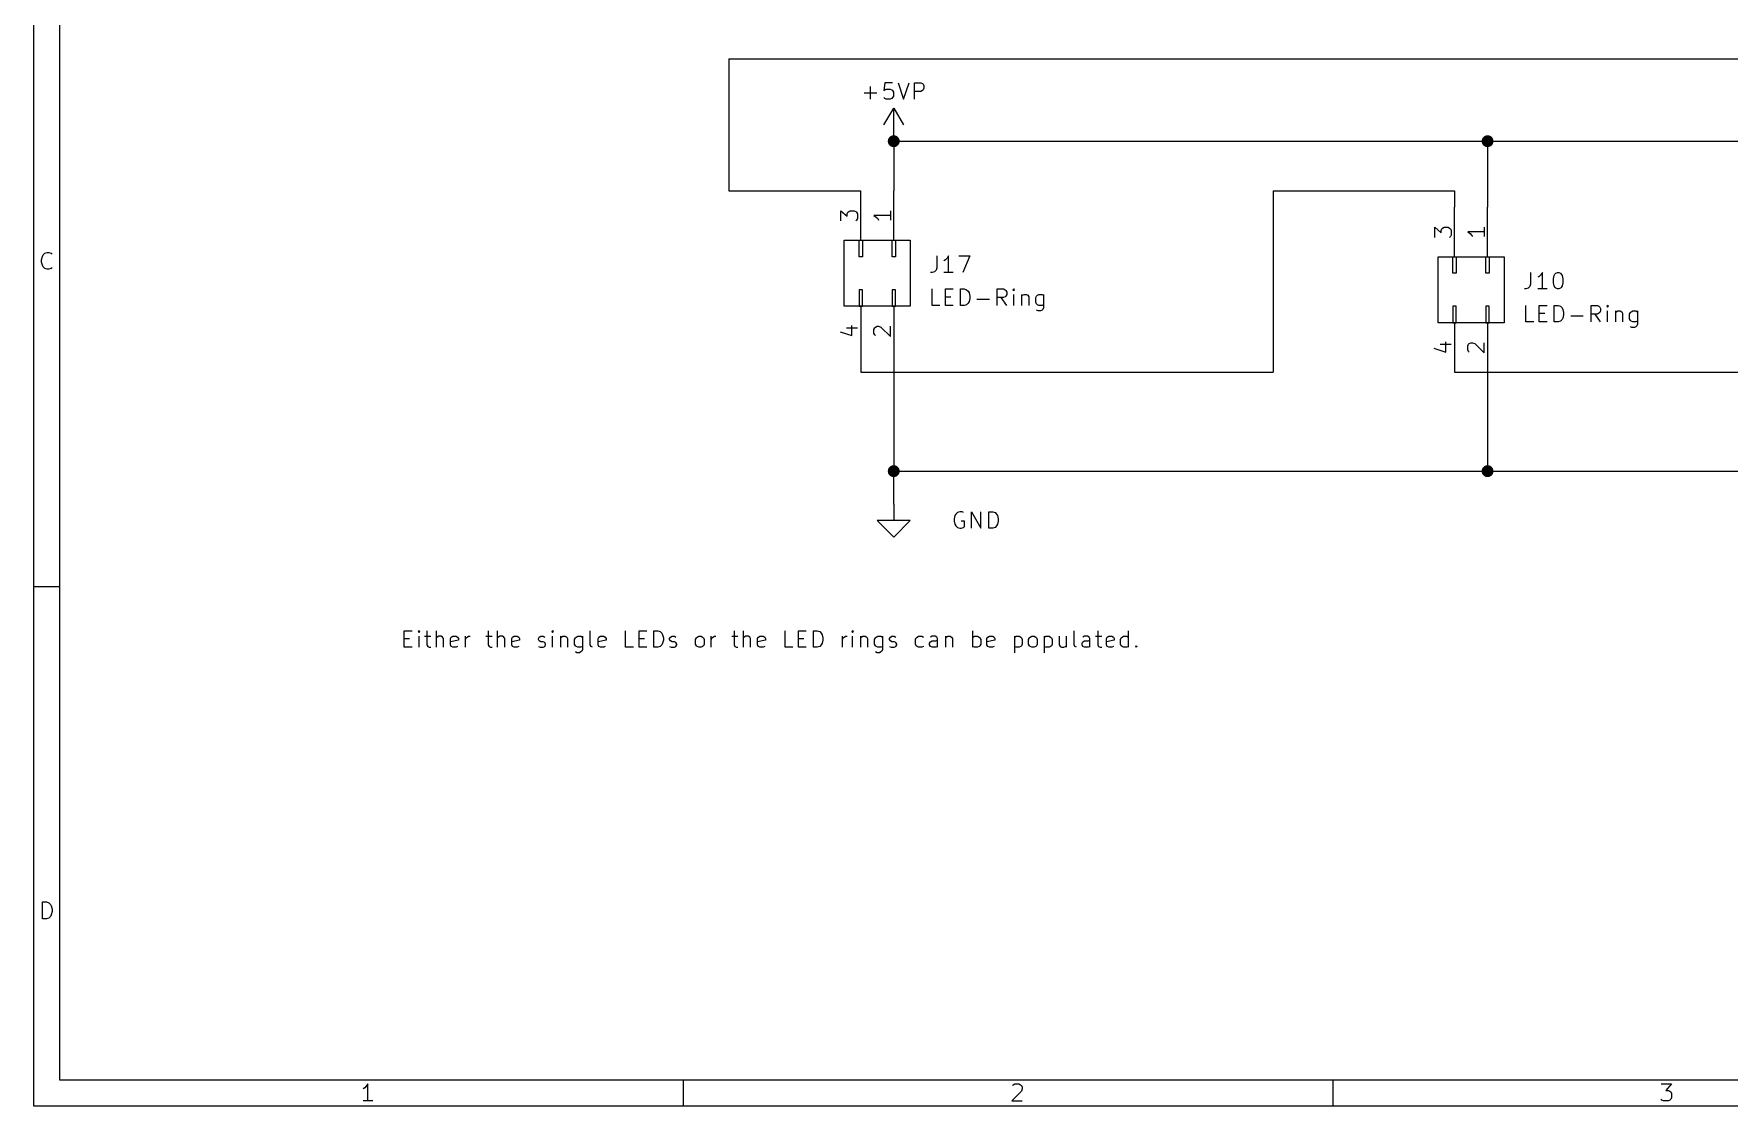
# Model space of a CAD drawing. Extents: x 0.4 to 11.3, y -7.9 to -0.4.
# Drawn here: x 0.39 to 5.53, y -7.87 to -4.62 of the extents above; entities that cross this region are included whole.
import ezdxf

# ---------------------------------------------------------------- set-up
doc = ezdxf.new("R2010")
doc.units = 0
doc.header["$MEASUREMENT"] = 0
for name, color, linetype in [('BLUE3', 171, 'CONTINUOUS'), ('CYAN2', 4, 'CONTINUOUS'), ('GREEN3', 91, 'CONTINUOUS'), ('LYELLOW', 51, 'CONTINUOUS'), ('RED2', 1, 'CONTINUOUS'), ('RED3', 11, 'CONTINUOUS')]:
    doc.layers.add(name, color=color, linetype=linetype)

msp = doc.modelspace()

# ---------------------------------------------------------------- linework, layer by layer
at = {"layer": 'BLUE3', "linetype": 'CONTINUOUS'}
for p, q in [((1.516, -6.4837), (1.516, -6.4337)), ((1.516, -6.4337), (1.5398, -6.4337)), ((1.516, -6.4575), (1.5327, -6.4575)), ((1.5612, -6.4337), (1.5589, -6.4361)), ((1.5589, -6.4361), (1.5612, -6.4385)), ((1.5636, -6.4361), (1.5612, -6.4337)), ((1.5612, -6.4337), (1.5612, -6.4385)), ((1.5612, -6.4385), (1.5636, -6.4361)), ((1.5612, -6.4837), (1.5612, -6.4504)), ((1.5779, -6.4504), (1.597, -6.4504)), ((1.5851, -6.4337), (1.5851, -6.4766)), ((1.6136, -6.4837), (1.6136, -6.4337)), ((1.616, -6.4528), (1.6136, -6.4551)), ((1.6208, -6.4504), (1.616, -6.4528)), ((1.6279, -6.4504), (1.6208, -6.4504)), ((1.6327, -6.4528), (1.6279, -6.4504)), ((1.6351, -6.4575), (1.6327, -6.4528)), ((1.6351, -6.4837), (1.6351, -6.4575)), ((1.6565, -6.4575), (1.6589, -6.4528)), ((1.6565, -6.4766), (1.6565, -6.4575)), ((1.6803, -6.4623), (1.6565, -6.467)), ((1.6589, -6.4528), (1.6636, -6.4504)), ((1.6636, -6.4504), (1.6732, -6.4504)), ((1.6732, -6.4504), (1.6779, -6.4528)), ((1.6779, -6.4528), (1.6803, -6.4575)), ((1.6803, -6.4575), (1.6803, -6.4623)), ((1.7017, -6.4837), (1.7017, -6.4504)), ((1.7017, -6.4599), (1.7041, -6.4551)), ((1.7041, -6.4551), (1.7065, -6.4528)), ((1.7065, -6.4528), (1.7112, -6.4504)), ((1.7112, -6.4504), (1.716, -6.4504)), ((1.7636, -6.4504), (1.7827, -6.4504)), ((1.7708, -6.4337), (1.7708, -6.4766)), ((1.7993, -6.4837), (1.7993, -6.4337)), ((1.8017, -6.4528), (1.7993, -6.4551)), ((1.8065, -6.4504), (1.8017, -6.4528)), ((1.8136, -6.4504), (1.8065, -6.4504)), ((1.8184, -6.4528), (1.8136, -6.4504)), ((1.8208, -6.4575), (1.8184, -6.4528)), ((1.8208, -6.4837), (1.8208, -6.4575)), ((1.8422, -6.4575), (1.8446, -6.4528)), ((1.8422, -6.4766), (1.8422, -6.4575)), ((1.866, -6.4623), (1.8422, -6.467)), ((1.8446, -6.4528), (1.8493, -6.4504)), ((1.8493, -6.4504), (1.8589, -6.4504)), ((1.8589, -6.4504), (1.8636, -6.4528)), ((1.8636, -6.4528), (1.866, -6.4575)), ((1.866, -6.4575), (1.866, -6.4623)), ((1.9232, -6.4575), (1.9255, -6.4528)), ((1.9232, -6.4599), (1.9232, -6.4575)), ((1.9255, -6.4647), (1.9232, -6.4599)), ((1.9255, -6.4528), (1.9303, -6.4504)), ((1.9303, -6.467), (1.9255, -6.4647)), ((1.9303, -6.4504), (1.9374, -6.4504)), ((1.9374, -6.467), (1.9303, -6.467)), ((1.9374, -6.4504), (1.9422, -6.4528)), ((1.9422, -6.4694), (1.9374, -6.467)), ((1.9446, -6.4742), (1.9422, -6.4694)), ((1.9446, -6.4766), (1.9446, -6.4742)), ((1.966, -6.4337), (1.9636, -6.4361)), ((1.9636, -6.4361), (1.966, -6.4385)), ((1.9684, -6.4361), (1.966, -6.4337)), ((1.966, -6.4337), (1.966, -6.4385)), ((1.966, -6.4385), (1.9684, -6.4361)), ((1.966, -6.4837), (1.966, -6.4504)), ((1.9898, -6.4504), (1.9898, -6.4837)), ((1.9898, -6.4551), (1.9922, -6.4528)), ((1.9922, -6.4528), (1.997, -6.4504)), ((1.997, -6.4504), (2.0041, -6.4504)), ((2.0041, -6.4504), (2.0089, -6.4528)), ((2.0089, -6.4528), (2.0112, -6.4575)), ((2.0112, -6.4575), (2.0112, -6.4837)), ((2.0327, -6.4599), (2.0351, -6.4551)), ((2.0327, -6.4742), (2.0327, -6.4599)), ((2.0351, -6.4789), (2.0327, -6.4742)), ((2.0351, -6.4551), (2.0374, -6.4528)), ((2.0374, -6.4528), (2.0422, -6.4504)), ((2.0422, -6.4504), (2.0517, -6.4504)), ((2.0517, -6.4504), (2.0565, -6.4528)), ((2.0565, -6.4504), (2.0565, -6.4909)), ((2.0803, -6.4766), (2.0803, -6.4337)), ((2.1041, -6.4575), (2.1065, -6.4528)), ((2.1041, -6.4766), (2.1041, -6.4575)), ((2.1279, -6.4623), (2.1041, -6.467)), ((2.1065, -6.4528), (2.1112, -6.4504)), ((2.1112, -6.4504), (2.1208, -6.4504)), ((2.1208, -6.4504), (2.1255, -6.4528)), ((2.1255, -6.4528), (2.1279, -6.4575)), ((2.1279, -6.4575), (2.1279, -6.4623)), ((2.1874, -6.4837), (2.1874, -6.4337)), ((2.2279, -6.4837), (2.2279, -6.4337)), ((2.2279, -6.4337), (2.2517, -6.4337)), ((2.2279, -6.4575), (2.2446, -6.4575)), ((2.2731, -6.4837), (2.2731, -6.4337)), ((2.2731, -6.4337), (2.2851, -6.4337)), ((2.2851, -6.4337), (2.2922, -6.4361)), ((2.2922, -6.4361), (2.297, -6.4409)), ((2.297, -6.4409), (2.2993, -6.4456)), ((2.2993, -6.4718), (2.297, -6.4766)), ((2.2993, -6.4456), (2.3017, -6.4551)), ((2.3017, -6.4623), (2.2993, -6.4718)), ((2.3017, -6.4551), (2.3017, -6.4623)), ((2.3208, -6.4575), (2.3231, -6.4528)), ((2.3208, -6.4599), (2.3208, -6.4575)), ((2.3231, -6.4647), (2.3208, -6.4599)), ((2.3231, -6.4528), (2.3279, -6.4504)), ((2.3279, -6.467), (2.3231, -6.4647)), ((2.3279, -6.4504), (2.3351, -6.4504)), ((2.3351, -6.467), (2.3279, -6.467)), ((2.3351, -6.4504), (2.3398, -6.4528)), ((2.3398, -6.4694), (2.3351, -6.467)), ((2.3422, -6.4742), (2.3398, -6.4694)), ((2.3422, -6.4766), (2.3422, -6.4742)), ((2.3993, -6.4599), (2.4017, -6.4551)), ((2.3993, -6.4742), (2.3993, -6.4599)), ((2.4017, -6.4789), (2.3993, -6.4742)), ((2.4017, -6.4551), (2.4041, -6.4528)), ((2.4041, -6.4528), (2.4089, -6.4504)), ((2.4089, -6.4504), (2.416, -6.4504)), ((2.416, -6.4504), (2.4208, -6.4528)), ((2.4208, -6.4528), (2.4231, -6.4551)), ((2.4231, -6.4551), (2.4255, -6.4599)), ((2.4255, -6.4742), (2.4231, -6.4789)), ((2.4255, -6.4599), (2.4255, -6.4742)), ((2.447, -6.4837), (2.447, -6.4504)), ((2.447, -6.4599), (2.4493, -6.4551)), ((2.4493, -6.4551), (2.4517, -6.4528)), ((2.4517, -6.4528), (2.4565, -6.4504)), ((2.4565, -6.4504), (2.4612, -6.4504)), ((2.5089, -6.4504), (2.5279, -6.4504)), ((2.516, -6.4337), (2.516, -6.4766)), ((2.5446, -6.4837), (2.5446, -6.4337)), ((2.547, -6.4528), (2.5446, -6.4551)), ((2.5517, -6.4504), (2.547, -6.4528)), ((2.5589, -6.4504), (2.5517, -6.4504)), ((2.5636, -6.4528), (2.5589, -6.4504)), ((2.566, -6.4575), (2.5636, -6.4528)), ((2.566, -6.4837), (2.566, -6.4575)), ((2.5874, -6.4575), (2.5898, -6.4528)), ((2.5874, -6.4766), (2.5874, -6.4575)), ((2.6112, -6.4623), (2.5874, -6.467)), ((2.5898, -6.4528), (2.5946, -6.4504)), ((2.5946, -6.4504), (2.6041, -6.4504)), ((2.6041, -6.4504), (2.6089, -6.4528)), ((2.6089, -6.4528), (2.6112, -6.4575)), ((2.6112, -6.4575), (2.6112, -6.4623)), ((2.6708, -6.4837), (2.6708, -6.4337)), ((2.7112, -6.4837), (2.7112, -6.4337)), ((2.7112, -6.4337), (2.735, -6.4337)), ((2.7112, -6.4575), (2.7279, -6.4575)), ((2.7565, -6.4837), (2.7565, -6.4337)), ((2.7565, -6.4337), (2.7684, -6.4337)), ((2.7684, -6.4337), (2.7755, -6.4361)), ((2.7755, -6.4361), (2.7803, -6.4409)), ((2.7803, -6.4409), (2.7827, -6.4456)), ((2.7827, -6.4718), (2.7803, -6.4766)), ((2.7827, -6.4456), (2.785, -6.4551)), ((2.785, -6.4623), (2.7827, -6.4718)), ((2.785, -6.4551), (2.785, -6.4623)), ((2.8446, -6.4837), (2.8446, -6.4504)), ((2.8446, -6.4599), (2.8469, -6.4551)), ((2.8469, -6.4551), (2.8493, -6.4528)), ((2.8493, -6.4528), (2.8541, -6.4504)), ((2.8541, -6.4504), (2.8589, -6.4504)), ((2.8755, -6.4337), (2.8731, -6.4361)), ((2.8731, -6.4361), (2.8755, -6.4385)), ((2.8779, -6.4361), (2.8755, -6.4337)), ((2.8755, -6.4337), (2.8755, -6.4385)), ((2.8755, -6.4385), (2.8779, -6.4361)), ((2.8755, -6.4837), (2.8755, -6.4504)), ((2.8993, -6.4504), (2.8993, -6.4837)), ((2.8993, -6.4551), (2.9017, -6.4528)), ((2.9017, -6.4528), (2.9065, -6.4504)), ((2.9065, -6.4504), (2.9136, -6.4504)), ((2.9136, -6.4504), (2.9184, -6.4528)), ((2.9184, -6.4528), (2.9208, -6.4575)), ((2.9208, -6.4575), (2.9208, -6.4837)), ((2.9422, -6.4599), (2.9446, -6.4551)), ((2.9422, -6.4742), (2.9422, -6.4599)), ((2.9446, -6.4789), (2.9422, -6.4742)), ((2.9446, -6.4551), (2.9469, -6.4528)), ((2.9469, -6.4528), (2.9517, -6.4504)), ((2.9517, -6.4504), (2.9612, -6.4504)), ((2.9612, -6.4504), (2.966, -6.4528)), ((2.966, -6.4504), (2.966, -6.4909)), ((2.9874, -6.4575), (2.9898, -6.4528)), ((2.9874, -6.4599), (2.9874, -6.4575)), ((2.9898, -6.4647), (2.9874, -6.4599)), ((2.9898, -6.4528), (2.9946, -6.4504)), ((2.9946, -6.467), (2.9898, -6.4647)), ((2.9946, -6.4504), (3.0017, -6.4504)), ((3.0017, -6.467), (2.9946, -6.467)), ((3.0017, -6.4504), (3.0065, -6.4528)), ((3.0065, -6.4694), (3.0017, -6.467)), ((3.0089, -6.4742), (3.0065, -6.4694)), ((3.0089, -6.4766), (3.0089, -6.4742)), ((3.066, -6.4599), (3.0684, -6.4551)), ((3.066, -6.4742), (3.066, -6.4599)), ((3.0684, -6.4789), (3.066, -6.4742)), ((3.0684, -6.4551), (3.0708, -6.4528)), ((3.0708, -6.4528), (3.0755, -6.4504)), ((3.0755, -6.4504), (3.085, -6.4504)), ((3.085, -6.4504), (3.0898, -6.4528)), ((3.1089, -6.4718), (3.1112, -6.467)), ((3.1089, -6.4766), (3.1089, -6.4718)), ((3.116, -6.4504), (3.1112, -6.4528)), ((3.1112, -6.467), (3.116, -6.4647)), ((3.1255, -6.4504), (3.116, -6.4504)), ((3.116, -6.4647), (3.1279, -6.4647)), ((3.1303, -6.4528), (3.1255, -6.4504)), ((3.1279, -6.4647), (3.1327, -6.4623)), ((3.1327, -6.4575), (3.1303, -6.4528)), ((3.1327, -6.4837), (3.1327, -6.4575)), ((3.1565, -6.4504), (3.1565, -6.4837)), ((3.1565, -6.4551), (3.1589, -6.4528)), ((3.1589, -6.4528), (3.1636, -6.4504)), ((3.1636, -6.4504), (3.1708, -6.4504)), ((3.1708, -6.4504), (3.1755, -6.4528)), ((3.1755, -6.4528), (3.1779, -6.4575)), ((3.1779, -6.4575), (3.1779, -6.4837)), ((3.2398, -6.4837), (3.2398, -6.4337)), ((3.2398, -6.4528), (3.2446, -6.4504)), ((3.2446, -6.4504), (3.2541, -6.4504)), ((3.2541, -6.4504), (3.2588, -6.4528)), ((3.2588, -6.4528), (3.2612, -6.4551)), ((3.2612, -6.4551), (3.2636, -6.4599)), ((3.2636, -6.4742), (3.2612, -6.4789)), ((3.2636, -6.4599), (3.2636, -6.4742)), ((3.2827, -6.4575), (3.285, -6.4528)), ((3.2827, -6.4766), (3.2827, -6.4575)), ((3.3065, -6.4623), (3.2827, -6.467)), ((3.285, -6.4528), (3.2898, -6.4504)), ((3.2898, -6.4504), (3.2993, -6.4504)), ((3.2993, -6.4504), (3.3041, -6.4528)), ((3.3041, -6.4528), (3.3065, -6.4575)), ((3.3065, -6.4575), (3.3065, -6.4623)), ((3.366, -6.4504), (3.366, -6.5004)), ((3.366, -6.4528), (3.3708, -6.4504)), ((3.3708, -6.4504), (3.3803, -6.4504)), ((3.3803, -6.4504), (3.385, -6.4528)), ((3.385, -6.4528), (3.3874, -6.4551)), ((3.3874, -6.4551), (3.3898, -6.4599)), ((3.3898, -6.4742), (3.3874, -6.4789)), ((3.3898, -6.4599), (3.3898, -6.4742)), ((3.4088, -6.4599), (3.4112, -6.4551)), ((3.4088, -6.4742), (3.4088, -6.4599)), ((3.4112, -6.4789), (3.4088, -6.4742)), ((3.4112, -6.4551), (3.4136, -6.4528)), ((3.4136, -6.4528), (3.4184, -6.4504)), ((3.4184, -6.4504), (3.4255, -6.4504)), ((3.4255, -6.4504), (3.4303, -6.4528)), ((3.4303, -6.4528), (3.4327, -6.4551)), ((3.4327, -6.4551), (3.435, -6.4599)), ((3.435, -6.4742), (3.4327, -6.4789)), ((3.435, -6.4599), (3.435, -6.4742)), ((3.4565, -6.4504), (3.4565, -6.5004)), ((3.4565, -6.4528), (3.4612, -6.4504)), ((3.4612, -6.4504), (3.4707, -6.4504)), ((3.4707, -6.4504), (3.4755, -6.4528)), ((3.4755, -6.4528), (3.4779, -6.4551)), ((3.4779, -6.4551), (3.4803, -6.4599)), ((3.4803, -6.4742), (3.4779, -6.4789)), ((3.4803, -6.4599), (3.4803, -6.4742)), ((3.5017, -6.4504), (3.5017, -6.4766)), ((3.5231, -6.4504), (3.5231, -6.4837)), ((3.5469, -6.4766), (3.5469, -6.4337)), ((3.5707, -6.4718), (3.5731, -6.467)), ((3.5707, -6.4766), (3.5707, -6.4718)), ((3.5779, -6.4504), (3.5731, -6.4528)), ((3.5731, -6.467), (3.5779, -6.4647)), ((3.5874, -6.4504), (3.5779, -6.4504)), ((3.5779, -6.4647), (3.5898, -6.4647)), ((3.5922, -6.4528), (3.5874, -6.4504)), ((3.5898, -6.4647), (3.5946, -6.4623)), ((3.5946, -6.4575), (3.5922, -6.4528)), ((3.5946, -6.4837), (3.5946, -6.4575)), ((3.6112, -6.4504), (3.6303, -6.4504)), ((3.6184, -6.4337), (3.6184, -6.4766)), ((3.6446, -6.4575), (3.6469, -6.4528)), ((3.6446, -6.4766), (3.6446, -6.4575)), ((3.6684, -6.4623), (3.6446, -6.467)), ((3.6469, -6.4528), (3.6517, -6.4504)), ((3.6517, -6.4504), (3.6612, -6.4504)), ((3.6612, -6.4504), (3.666, -6.4528)), ((3.666, -6.4528), (3.6684, -6.4575)), ((3.6684, -6.4575), (3.6684, -6.4623)), ((3.6874, -6.4599), (3.6898, -6.4551)), ((3.6874, -6.4742), (3.6874, -6.4599)), ((3.6898, -6.4789), (3.6874, -6.4742)), ((3.6898, -6.4551), (3.6922, -6.4528)), ((3.6922, -6.4528), (3.6969, -6.4504)), ((3.6969, -6.4504), (3.7065, -6.4504)), ((3.7065, -6.4504), (3.7112, -6.4528)), ((3.7112, -6.4837), (3.7112, -6.4337)), ((1.5398, -6.4837), (1.516, -6.4837)), ((1.5851, -6.4766), (1.5874, -6.4813)), ((1.5874, -6.4813), (1.5922, -6.4837)), ((1.5922, -6.4837), (1.597, -6.4837)), ((1.6589, -6.4813), (1.6565, -6.4766)), ((1.6636, -6.4837), (1.6589, -6.4813)), ((1.6732, -6.4837), (1.6636, -6.4837)), ((1.6779, -6.4813), (1.6732, -6.4837)), ((1.7708, -6.4766), (1.7732, -6.4813)), ((1.7732, -6.4813), (1.7779, -6.4837)), ((1.7779, -6.4837), (1.7827, -6.4837)), ((1.8446, -6.4813), (1.8422, -6.4766)), ((1.8493, -6.4837), (1.8446, -6.4813)), ((1.8589, -6.4837), (1.8493, -6.4837)), ((1.8636, -6.4813), (1.8589, -6.4837)), ((1.9232, -6.4813), (1.9279, -6.4837)), ((1.9279, -6.4837), (1.9374, -6.4837)), ((1.9374, -6.4837), (1.9422, -6.4813)), ((1.9422, -6.4813), (1.9446, -6.4766)), ((2.0374, -6.4813), (2.0351, -6.4789)), ((2.0398, -6.5004), (2.0351, -6.498)), ((2.0422, -6.4837), (2.0374, -6.4813)), ((2.047, -6.5004), (2.0398, -6.5004)), ((2.0517, -6.4837), (2.0422, -6.4837)), ((2.0517, -6.498), (2.047, -6.5004)), ((2.0565, -6.4813), (2.0517, -6.4837)), ((2.0541, -6.4956), (2.0517, -6.498)), ((2.0565, -6.4909), (2.0541, -6.4956)), ((2.0827, -6.4813), (2.0803, -6.4766)), ((2.0874, -6.4837), (2.0827, -6.4813)), ((2.1065, -6.4813), (2.1041, -6.4766)), ((2.1112, -6.4837), (2.1065, -6.4813)), ((2.1208, -6.4837), (2.1112, -6.4837)), ((2.1255, -6.4813), (2.1208, -6.4837)), ((2.2112, -6.4837), (2.1874, -6.4837)), ((2.2517, -6.4837), (2.2279, -6.4837)), ((2.2851, -6.4837), (2.2731, -6.4837)), ((2.2922, -6.4813), (2.2851, -6.4837)), ((2.297, -6.4766), (2.2922, -6.4813)), ((2.3208, -6.4813), (2.3255, -6.4837)), ((2.3255, -6.4837), (2.3351, -6.4837)), ((2.3351, -6.4837), (2.3398, -6.4813)), ((2.3398, -6.4813), (2.3422, -6.4766)), ((2.4041, -6.4813), (2.4017, -6.4789)), ((2.4089, -6.4837), (2.4041, -6.4813)), ((2.416, -6.4837), (2.4089, -6.4837)), ((2.4208, -6.4813), (2.416, -6.4837)), ((2.4231, -6.4789), (2.4208, -6.4813)), ((2.516, -6.4766), (2.5184, -6.4813)), ((2.5184, -6.4813), (2.5231, -6.4837)), ((2.5231, -6.4837), (2.5279, -6.4837)), ((2.5898, -6.4813), (2.5874, -6.4766)), ((2.5946, -6.4837), (2.5898, -6.4813)), ((2.6041, -6.4837), (2.5946, -6.4837)), ((2.6089, -6.4813), (2.6041, -6.4837)), ((2.6946, -6.4837), (2.6708, -6.4837)), ((2.735, -6.4837), (2.7112, -6.4837)), ((2.7684, -6.4837), (2.7565, -6.4837)), ((2.7755, -6.4813), (2.7684, -6.4837)), ((2.7803, -6.4766), (2.7755, -6.4813)), ((2.9469, -6.4813), (2.9446, -6.4789)), ((2.9493, -6.5004), (2.9446, -6.498)), ((2.9517, -6.4837), (2.9469, -6.4813)), ((2.9565, -6.5004), (2.9493, -6.5004)), ((2.9612, -6.4837), (2.9517, -6.4837)), ((2.9612, -6.498), (2.9565, -6.5004)), ((2.966, -6.4813), (2.9612, -6.4837)), ((2.9636, -6.4956), (2.9612, -6.498)), ((2.966, -6.4909), (2.9636, -6.4956)), ((2.9874, -6.4813), (2.9922, -6.4837)), ((2.9922, -6.4837), (3.0017, -6.4837)), ((3.0017, -6.4837), (3.0065, -6.4813)), ((3.0065, -6.4813), (3.0089, -6.4766)), ((3.0708, -6.4813), (3.0684, -6.4789)), ((3.0755, -6.4837), (3.0708, -6.4813)), ((3.085, -6.4837), (3.0755, -6.4837)), ((3.0898, -6.4813), (3.085, -6.4837)), ((3.1112, -6.4813), (3.1089, -6.4766)), ((3.116, -6.4837), (3.1112, -6.4813)), ((3.1279, -6.4837), (3.116, -6.4837)), ((3.1327, -6.4813), (3.1279, -6.4837)), ((3.2446, -6.4837), (3.2398, -6.4813)), ((3.2541, -6.4837), (3.2446, -6.4837)), ((3.2588, -6.4813), (3.2541, -6.4837)), ((3.2612, -6.4789), (3.2588, -6.4813)), ((3.285, -6.4813), (3.2827, -6.4766)), ((3.2898, -6.4837), (3.285, -6.4813)), ((3.2993, -6.4837), (3.2898, -6.4837)), ((3.3041, -6.4813), (3.2993, -6.4837)), ((3.3708, -6.4837), (3.366, -6.4813)), ((3.3803, -6.4837), (3.3708, -6.4837)), ((3.385, -6.4813), (3.3803, -6.4837)), ((3.3874, -6.4789), (3.385, -6.4813)), ((3.4136, -6.4813), (3.4112, -6.4789)), ((3.4184, -6.4837), (3.4136, -6.4813)), ((3.4255, -6.4837), (3.4184, -6.4837)), ((3.4303, -6.4813), (3.4255, -6.4837)), ((3.4327, -6.4789), (3.4303, -6.4813)), ((3.4612, -6.4837), (3.4565, -6.4813)), ((3.4707, -6.4837), (3.4612, -6.4837)), ((3.4755, -6.4813), (3.4707, -6.4837)), ((3.4779, -6.4789), (3.4755, -6.4813)), ((3.5017, -6.4766), (3.5041, -6.4813)), ((3.5041, -6.4813), (3.5088, -6.4837)), ((3.5088, -6.4837), (3.516, -6.4837)), ((3.516, -6.4837), (3.5207, -6.4813)), ((3.5207, -6.4813), (3.5231, -6.4789)), ((3.5493, -6.4813), (3.5469, -6.4766)), ((3.5541, -6.4837), (3.5493, -6.4813)), ((3.5731, -6.4813), (3.5707, -6.4766)), ((3.5779, -6.4837), (3.5731, -6.4813)), ((3.5898, -6.4837), (3.5779, -6.4837)), ((3.5946, -6.4813), (3.5898, -6.4837)), ((3.6184, -6.4766), (3.6207, -6.4813)), ((3.6207, -6.4813), (3.6255, -6.4837)), ((3.6255, -6.4837), (3.6303, -6.4837)), ((3.6469, -6.4813), (3.6446, -6.4766)), ((3.6517, -6.4837), (3.6469, -6.4813)), ((3.6612, -6.4837), (3.6517, -6.4837)), ((3.666, -6.4813), (3.6612, -6.4837)), ((3.6922, -6.4813), (3.6898, -6.4789)), ((3.6969, -6.4837), (3.6922, -6.4813)), ((3.7065, -6.4837), (3.6969, -6.4837)), ((3.7112, -6.4813), (3.7065, -6.4837)), ((3.7326, -6.4813), (3.735, -6.4789)), ((3.735, -6.4837), (3.7326, -6.4813)), ((3.735, -6.4789), (3.7374, -6.4813)), ((3.735, -6.4789), (3.735, -6.4837)), ((3.7374, -6.4813), (3.735, -6.4837))]:
    msp.add_line(p, q, dxfattribs=at)
at = {"layer": 'CYAN2', "linetype": 'CONTINUOUS'}
for p, q in [((2.9726, -4.7728), (2.9702, -4.7966)), ((2.9964, -4.7728), (2.9726, -4.7728)), ((3.0131, -4.7728), (3.0298, -4.8228)), ((3.0298, -4.8228), (3.0464, -4.7728)), ((3.0631, -4.8228), (3.0631, -4.7728)), ((3.0631, -4.7728), (3.0821, -4.7728)), ((3.0821, -4.7728), (3.0869, -4.7752)), ((3.0869, -4.7752), (3.0893, -4.7776)), ((3.0893, -4.7776), (3.0917, -4.7823)), ((2.9107, -4.8038), (2.9488, -4.8038)), ((2.9298, -4.8228), (2.9298, -4.7847)), ((2.9702, -4.7966), (2.9726, -4.7942)), ((2.9726, -4.8204), (2.9702, -4.818)), ((2.9726, -4.7942), (2.9774, -4.7919)), ((2.9774, -4.8228), (2.9726, -4.8204)), ((2.9774, -4.7919), (2.9893, -4.7919)), ((2.9893, -4.8228), (2.9774, -4.8228)), ((2.9893, -4.7919), (2.994, -4.7942)), ((2.994, -4.8204), (2.9893, -4.8228)), ((2.994, -4.7942), (2.9964, -4.7966)), ((2.9964, -4.818), (2.994, -4.8204)), ((2.9964, -4.7966), (2.9988, -4.8014)), ((2.9988, -4.8133), (2.9964, -4.818)), ((2.9988, -4.8014), (2.9988, -4.8133)), ((3.0821, -4.799), (3.0631, -4.799)), ((3.0869, -4.7966), (3.0821, -4.799)), ((3.0893, -4.7942), (3.0869, -4.7966)), ((3.0917, -4.7895), (3.0893, -4.7942)), ((3.0917, -4.7823), (3.0917, -4.7895)), ((3.1282, -5.3407), (3.1234, -5.3454)), ((3.1306, -5.3335), (3.1282, -5.3407)), ((3.1306, -5.2978), (3.1306, -5.3335)), ((3.1568, -5.3097), (3.152, -5.3121)), ((3.1615, -5.3049), (3.1568, -5.3097)), ((3.1663, -5.2978), (3.1615, -5.3049)), ((3.1663, -5.3478), (3.1663, -5.2978)), ((3.1972, -5.2978), (3.2306, -5.2978)), ((3.2306, -5.2978), (3.2091, -5.3478)), ((3.1163, -5.3478), (3.1115, -5.3478)), ((3.1234, -5.3454), (3.1163, -5.3478)), ((3.1806, -5.3478), (3.152, -5.3478)), ((4.9282, -5.3907), (4.9234, -5.3954)), ((4.9306, -5.3835), (4.9282, -5.3907)), ((4.9306, -5.3478), (4.9306, -5.3835)), ((4.9568, -5.3597), (4.952, -5.3621)), ((4.9615, -5.3549), (4.9568, -5.3597)), ((4.9663, -5.3478), (4.9615, -5.3549)), ((4.9663, -5.3978), (4.9663, -5.3478)), ((4.9996, -5.3669), (5.002, -5.3573)), ((4.9996, -5.3788), (4.9996, -5.3669)), ((5.002, -5.3883), (4.9996, -5.3788)), ((5.002, -5.3573), (5.0044, -5.3526)), ((5.0044, -5.393), (5.002, -5.3883)), ((5.0044, -5.3526), (5.0068, -5.3502)), ((5.0068, -5.3954), (5.0044, -5.393)), ((5.0068, -5.3502), (5.0115, -5.3478)), ((5.0115, -5.3478), (5.0163, -5.3478)), ((5.0163, -5.3478), (5.021, -5.3502)), ((5.021, -5.3502), (5.0234, -5.3526)), ((5.0234, -5.393), (5.021, -5.3954)), ((5.0234, -5.3526), (5.0258, -5.3573)), ((5.0258, -5.3883), (5.0234, -5.393)), ((5.0258, -5.3573), (5.0282, -5.3669)), ((5.0282, -5.3788), (5.0258, -5.3883)), ((5.0282, -5.3669), (5.0282, -5.3788)), ((3.1163, -5.4478), (3.1163, -5.3978)), ((3.1568, -5.4478), (3.1568, -5.3978)), ((3.1568, -5.3978), (3.1806, -5.3978)), ((3.1568, -5.4216), (3.1734, -5.4216)), ((3.202, -5.4478), (3.202, -5.3978)), ((3.202, -5.3978), (3.2139, -5.3978)), ((3.2139, -5.3978), (3.221, -5.4002)), ((3.221, -5.4454), (3.2139, -5.4478)), ((3.221, -5.4002), (3.2258, -5.4049)), ((3.2258, -5.4407), (3.221, -5.4454)), ((3.2258, -5.4049), (3.2282, -5.4097)), ((3.2282, -5.4359), (3.2258, -5.4407)), ((3.2282, -5.4097), (3.2306, -5.4192)), ((3.2306, -5.4264), (3.2282, -5.4359)), ((3.2306, -5.4192), (3.2306, -5.4264)), ((3.252, -5.4288), (3.2901, -5.4288)), ((3.3139, -5.4478), (3.3139, -5.3978)), ((3.3139, -5.3978), (3.3329, -5.3978)), ((3.3329, -5.424), (3.3139, -5.424)), ((3.3425, -5.4478), (3.3258, -5.424)), ((3.3329, -5.3978), (3.3377, -5.4002)), ((3.3377, -5.4216), (3.3329, -5.424)), ((3.3377, -5.4002), (3.3401, -5.4026)), ((3.3401, -5.4192), (3.3377, -5.4216)), ((3.3401, -5.4026), (3.3425, -5.4073)), ((3.3425, -5.4145), (3.3401, -5.4192)), ((3.3425, -5.4073), (3.3425, -5.4145)), ((3.3639, -5.3978), (3.3615, -5.4002)), ((3.3615, -5.4002), (3.3639, -5.4026)), ((3.3663, -5.4002), (3.3639, -5.3978)), ((3.3639, -5.3978), (3.3639, -5.4026)), ((3.3639, -5.4026), (3.3663, -5.4002)), ((3.3639, -5.4478), (3.3639, -5.4145)), ((3.3877, -5.4145), (3.3877, -5.4478)), ((3.3877, -5.4192), (3.3901, -5.4169)), ((3.3901, -5.4169), (3.3949, -5.4145)), ((3.3949, -5.4145), (3.402, -5.4145)), ((3.402, -5.4145), (3.4068, -5.4169)), ((3.4068, -5.4169), (3.4091, -5.4216)), ((3.4091, -5.4216), (3.4091, -5.4478)), ((3.4306, -5.424), (3.4329, -5.4192)), ((3.4306, -5.4383), (3.4306, -5.424)), ((3.4329, -5.443), (3.4306, -5.4383)), ((3.4329, -5.4192), (3.4353, -5.4169)), ((3.4353, -5.4454), (3.4329, -5.443)), ((3.4353, -5.4169), (3.4401, -5.4145)), ((3.4401, -5.4478), (3.4353, -5.4454)), ((3.4401, -5.4145), (3.4496, -5.4145)), ((3.4496, -5.4145), (3.4544, -5.4169)), ((3.4544, -5.4454), (3.4496, -5.4478)), ((3.4544, -5.4145), (3.4544, -5.4549)), ((4.9163, -5.3978), (4.9115, -5.3978)), ((4.9234, -5.3954), (4.9163, -5.3978)), ((4.9806, -5.3978), (4.952, -5.3978)), ((5.0115, -5.3978), (5.0068, -5.3954)), ((5.0163, -5.3978), (5.0115, -5.3978)), ((5.021, -5.3954), (5.0163, -5.3978)), ((3.1401, -5.4478), (3.1163, -5.4478)), ((3.1806, -5.4478), (3.1568, -5.4478)), ((3.2139, -5.4478), (3.202, -5.4478)), ((3.4377, -5.4645), (3.4329, -5.4621)), ((3.4449, -5.4645), (3.4377, -5.4645)), ((3.4496, -5.4478), (3.4401, -5.4478)), ((3.4496, -5.4621), (3.4449, -5.4645)), ((3.452, -5.4597), (3.4496, -5.4621)), ((3.4544, -5.4549), (3.452, -5.4597)), ((4.9163, -5.4978), (4.9163, -5.4478)), ((4.9401, -5.4978), (4.9163, -5.4978)), ((4.9568, -5.4978), (4.9568, -5.4478)), ((4.9568, -5.4478), (4.9806, -5.4478)), ((4.9568, -5.4716), (4.9734, -5.4716)), ((4.9806, -5.4978), (4.9568, -5.4978)), ((5.002, -5.4978), (5.002, -5.4478)), ((5.002, -5.4478), (5.0139, -5.4478)), ((5.0139, -5.4978), (5.002, -5.4978)), ((5.0139, -5.4478), (5.021, -5.4502)), ((5.021, -5.4954), (5.0139, -5.4978)), ((5.021, -5.4502), (5.0258, -5.4549)), ((5.0258, -5.4907), (5.021, -5.4954)), ((5.0258, -5.4549), (5.0282, -5.4597)), ((5.0282, -5.4859), (5.0258, -5.4907)), ((5.0282, -5.4597), (5.0306, -5.4692)), ((5.0306, -5.4764), (5.0282, -5.4859)), ((5.0306, -5.4692), (5.0306, -5.4764)), ((5.052, -5.4788), (5.0901, -5.4788)), ((5.1139, -5.4978), (5.1139, -5.4478)), ((5.1139, -5.4478), (5.1329, -5.4478)), ((5.1329, -5.474), (5.1139, -5.474)), ((5.1425, -5.4978), (5.1258, -5.474)), ((5.1329, -5.4478), (5.1377, -5.4502)), ((5.1377, -5.4716), (5.1329, -5.474)), ((5.1377, -5.4502), (5.1401, -5.4526)), ((5.1401, -5.4692), (5.1377, -5.4716)), ((5.1401, -5.4526), (5.1425, -5.4573)), ((5.1425, -5.4645), (5.1401, -5.4692)), ((5.1425, -5.4573), (5.1425, -5.4645)), ((5.1639, -5.4478), (5.1615, -5.4502)), ((5.1615, -5.4502), (5.1639, -5.4526)), ((5.1663, -5.4502), (5.1639, -5.4478)), ((5.1639, -5.4478), (5.1639, -5.4526)), ((5.1639, -5.4526), (5.1663, -5.4502)), ((5.1639, -5.4978), (5.1639, -5.4645)), ((5.1877, -5.4645), (5.1877, -5.4978)), ((5.1877, -5.4692), (5.1901, -5.4669)), ((5.1901, -5.4669), (5.1949, -5.4645)), ((5.1949, -5.4645), (5.202, -5.4645)), ((5.202, -5.4645), (5.2068, -5.4669)), ((5.2068, -5.4669), (5.2091, -5.4716)), ((5.2091, -5.4716), (5.2091, -5.4978)), ((5.2306, -5.474), (5.2329, -5.4692)), ((5.2306, -5.4883), (5.2306, -5.474)), ((5.2329, -5.493), (5.2306, -5.4883)), ((5.2329, -5.4692), (5.2353, -5.4669)), ((5.2353, -5.4954), (5.2329, -5.493)), ((5.2353, -5.4669), (5.2401, -5.4645)), ((5.2401, -5.4978), (5.2353, -5.4954)), ((5.2401, -5.4645), (5.2496, -5.4645)), ((5.2496, -5.4978), (5.2401, -5.4978)), ((5.2496, -5.4645), (5.2544, -5.4669)), ((5.2544, -5.4954), (5.2496, -5.4978)), ((5.2544, -5.4645), (5.2544, -5.5049)), ((5.2377, -5.5145), (5.2329, -5.5121)), ((5.2449, -5.5145), (5.2377, -5.5145)), ((5.2496, -5.5121), (5.2449, -5.5145)), ((5.252, -5.5097), (5.2496, -5.5121)), ((5.2544, -5.5049), (5.252, -5.5097)), ((3.1857, -6.0847), (3.1833, -6.0942)), ((3.1833, -6.0942), (3.1833, -6.1014)), ((3.1833, -6.1014), (3.1857, -6.1109)), ((3.1881, -6.0799), (3.1857, -6.0847)), ((3.1857, -6.1109), (3.1881, -6.1157)), ((3.1929, -6.0752), (3.1881, -6.0799)), ((3.2, -6.0728), (3.1929, -6.0752)), ((3.2071, -6.0728), (3.2, -6.0728)), ((3.2143, -6.1014), (3.2048, -6.1014)), ((3.2119, -6.0752), (3.2071, -6.0728)), ((3.2143, -6.118), (3.2143, -6.1014)), ((3.2357, -6.1228), (3.2357, -6.0728)), ((3.2357, -6.0728), (3.2643, -6.1228)), ((3.2643, -6.1228), (3.2643, -6.0728)), ((3.2881, -6.1228), (3.2881, -6.0728)), ((3.2881, -6.0728), (3.3, -6.0728)), ((3.3, -6.0728), (3.3071, -6.0752)), ((3.3071, -6.0752), (3.3119, -6.0799)), ((3.3119, -6.0799), (3.3143, -6.0847)), ((3.3143, -6.1109), (3.3119, -6.1157)), ((3.3143, -6.0847), (3.3167, -6.0942)), ((3.3167, -6.1014), (3.3143, -6.1109)), ((3.3167, -6.0942), (3.3167, -6.1014)), ((3.1881, -6.1157), (3.1929, -6.1204)), ((3.1929, -6.1204), (3.2, -6.1228)), ((3.2, -6.1228), (3.2048, -6.1228)), ((3.2048, -6.1228), (3.2119, -6.1204)), ((3.2119, -6.1204), (3.2143, -6.118)), ((3.3, -6.1228), (3.2881, -6.1228)), ((3.3071, -6.1204), (3.3, -6.1228)), ((3.3119, -6.1157), (3.3071, -6.1204))]:
    msp.add_line(p, q, dxfattribs=at)
at = {"layer": 'GREEN3', "linetype": 'CONTINUOUS'}
for p, q in [((2.5, -4.7), (8.1, -4.7)), ((2.5, -4.7), (2.5, -5.1)), ((3, -4.95), (4.8, -4.95)), ((3, -4.95), (3, -5.1)), ((4.8, -4.95), (6.55, -4.95)), ((4.8, -4.95), (4.8, -5.15)), ((2.5, -5.1), (2.9, -5.1)), ((4.15, -5.1), (4.7, -5.1)), ((4.15, -5.1), (4.15, -5.65)), ((4.7, -5.1), (4.7, -5.15)), ((2.9, -5.6), (2.9, -5.65)), ((3, -5.6), (3, -5.95)), ((2.9, -5.65), (4.15, -5.65)), ((4.7, -5.65), (5.8, -5.65)), ((4.8, -5.65), (4.8, -5.95)), ((3, -6.05), (3, -5.95)), ((3, -5.95), (4.8, -5.95)), ((4.8, -5.95), (6.55, -5.95))]:
    msp.add_line(p, q, dxfattribs=at)
at = {"layer": 'GREEN3', "const_width": 0.018}
for points in [[(2.991, -4.95, 1), (3.009, -4.95, 1)], [(4.791, -4.95, 1), (4.809, -4.95, 1)], [(2.991, -5.95, 1), (3.009, -5.95, 1)], [(4.791, -5.95, 1), (4.809, -5.95, 1)]]:
    msp.add_lwpolyline(points, format="xyb", close=True, dxfattribs=at)
at = {"layer": 'LYELLOW', "linetype": 'CONTINUOUS'}
for p, q in [((2.85, -5.45), (2.85, -5.25)), ((2.85, -5.25), (3.05, -5.25)), ((3.05, -5.25), (3.05, -5.45)), ((4.65, -5.5), (4.65, -5.3)), ((4.65, -5.3), (4.85, -5.3)), ((4.85, -5.3), (4.85, -5.5)), ((3.05, -5.45), (2.85, -5.45)), ((4.85, -5.5), (4.65, -5.5))]:
    msp.add_line(p, q, dxfattribs=at)
at = {"layer": 'RED2', "linetype": 'CONTINUOUS'}
for p, q in [((0.3937, -7.8743), (0.3937, -0.3937)), ((0.4724, -7.7956), (0.4724, -0.4724)), ((2.97, -4.9), (3, -4.85)), ((3, -4.95), (3, -4.85)), ((3, -4.85), (3.03, -4.9)), ((2.9, -5.25), (2.9, -5.1)), ((3, -5.25), (3, -5.1)), ((4.7, -5.3), (4.7, -5.15)), ((4.8, -5.3), (4.8, -5.15)), ((0.4221, -5.2945), (0.427, -5.2896)), ((0.427, -5.2896), (0.4343, -5.2872)), ((0.4343, -5.2872), (0.4392, -5.2872)), ((0.4392, -5.2872), (0.4465, -5.2896)), ((0.4465, -5.2896), (0.4489, -5.292)), ((2.85, -5.45), (2.85, -5.25)), ((2.85, -5.25), (3.05, -5.25)), ((2.895, -5.3), (2.895, -5.25)), ((2.895, -5.25), (2.905, -5.25)), ((2.905, -5.25), (2.905, -5.3)), ((2.995, -5.3), (2.995, -5.25)), ((2.995, -5.25), (3.005, -5.25)), ((3.005, -5.25), (3.005, -5.3)), ((3.05, -5.25), (3.05, -5.45)), ((0.4172, -5.3091), (0.4197, -5.2993)), ((0.4172, -5.3164), (0.4172, -5.3091)), ((0.4197, -5.3261), (0.4172, -5.3164)), ((0.4197, -5.2993), (0.4221, -5.2945)), ((0.4221, -5.331), (0.4197, -5.3261)), ((0.427, -5.3359), (0.4221, -5.331)), ((0.4343, -5.3383), (0.427, -5.3359)), ((0.4392, -5.3383), (0.4343, -5.3383)), ((0.4465, -5.3359), (0.4392, -5.3383)), ((0.4489, -5.3335), (0.4465, -5.3359)), ((2.905, -5.3), (2.895, -5.3)), ((3.005, -5.3), (2.995, -5.3)), ((4.65, -5.5), (4.65, -5.3)), ((4.65, -5.3), (4.85, -5.3)), ((4.695, -5.35), (4.695, -5.3)), ((4.695, -5.3), (4.705, -5.3)), ((4.705, -5.3), (4.705, -5.35)), ((4.795, -5.35), (4.795, -5.3)), ((4.795, -5.3), (4.805, -5.3)), ((4.805, -5.3), (4.805, -5.35)), ((4.85, -5.3), (4.85, -5.5)), ((4.705, -5.35), (4.695, -5.35)), ((4.805, -5.35), (4.795, -5.35)), ((2.905, -5.4), (2.895, -5.4)), ((2.895, -5.4), (2.895, -5.45)), ((2.905, -5.45), (2.905, -5.4)), ((3.005, -5.4), (2.995, -5.4)), ((2.995, -5.4), (2.995, -5.45)), ((3.005, -5.45), (3.005, -5.4)), ((3.05, -5.45), (2.85, -5.45)), ((2.895, -5.45), (2.905, -5.45)), ((2.9, -5.45), (2.9, -5.6)), ((2.995, -5.45), (3.005, -5.45)), ((3, -5.45), (3, -5.6)), ((4.705, -5.45), (4.695, -5.45)), ((4.695, -5.45), (4.695, -5.5)), ((4.705, -5.5), (4.705, -5.45)), ((4.805, -5.45), (4.795, -5.45)), ((4.795, -5.45), (4.795, -5.5)), ((4.805, -5.5), (4.805, -5.45)), ((4.85, -5.5), (4.65, -5.5)), ((4.695, -5.5), (4.705, -5.5)), ((4.7, -5.5), (4.7, -5.65)), ((4.795, -5.5), (4.805, -5.5)), ((4.8, -5.5), (4.8, -5.65)), ((3, -6.05), (3, -6.1)), ((3, -6.1), (2.95, -6.1)), ((2.95, -6.1), (3, -6.15)), ((3, -6.15), (3.05, -6.1)), ((3.05, -6.1), (3, -6.1)), ((0.3937, -6.2992), (0.4724, -6.2992)), ((0.4197, -7.3068), (0.4197, -7.2557)), ((0.4197, -7.2557), (0.4319, -7.2557)), ((0.4319, -7.2557), (0.4392, -7.2581)), ((0.4392, -7.2581), (0.444, -7.263)), ((0.444, -7.263), (0.4465, -7.2678)), ((0.4465, -7.2946), (0.444, -7.2995)), ((0.4465, -7.2678), (0.4489, -7.2776)), ((0.4489, -7.2849), (0.4465, -7.2946)), ((0.4489, -7.2776), (0.4489, -7.2849)), ((0.4319, -7.3068), (0.4197, -7.3068)), ((0.4392, -7.3044), (0.4319, -7.3068)), ((0.444, -7.2995), (0.4392, -7.3044)), ((11.2206, -7.7956), (0.4724, -7.7956)), ((1.4062, -7.8071), (1.4013, -7.8144)), ((1.4062, -7.8583), (1.4062, -7.8071)), ((2.3622, -7.7956), (2.3622, -7.8743)), ((3.3601, -7.812), (3.3625, -7.8096)), ((3.3625, -7.8096), (3.3674, -7.8071)), ((3.3674, -7.8071), (3.3796, -7.8071)), ((3.3796, -7.8071), (3.3845, -7.8096)), ((3.3845, -7.8096), (3.3869, -7.812)), ((4.3307, -7.7956), (4.3307, -7.8743)), ((5.3262, -7.8071), (5.3578, -7.8071)), ((5.3578, -7.8071), (5.3408, -7.8266)), ((1.3965, -7.8193), (1.3916, -7.8217)), ((1.4208, -7.8583), (1.3916, -7.8583)), ((1.4013, -7.8144), (1.3965, -7.8193)), ((3.3869, -7.8291), (3.3576, -7.8583)), ((3.3576, -7.8583), (3.3893, -7.8583)), ((3.3869, -7.812), (3.3893, -7.8169)), ((3.3893, -7.8217), (3.3869, -7.8291)), ((3.3893, -7.8169), (3.3893, -7.8217)), ((5.3286, -7.8559), (5.3262, -7.8534)), ((5.3335, -7.8583), (5.3286, -7.8559)), ((5.3481, -7.8583), (5.3335, -7.8583)), ((5.3408, -7.8266), (5.3481, -7.8266)), ((5.3481, -7.8266), (5.353, -7.8291)), ((5.353, -7.8559), (5.3481, -7.8583)), ((5.353, -7.8291), (5.3554, -7.8315)), ((5.3554, -7.8534), (5.353, -7.8559)), ((5.3554, -7.8315), (5.3578, -7.8364)), ((5.3578, -7.8486), (5.3554, -7.8534)), ((5.3578, -7.8364), (5.3578, -7.8486)), ((11.2993, -7.8743), (0.3937, -7.8743))]:
    msp.add_line(p, q, dxfattribs=at)
at = {"layer": 'RED3', "linetype": 'CONTINUOUS'}
for p, q in [((2.8399, -5.1917), (2.8399, -5.1607)), ((2.8399, -5.1607), (2.8589, -5.1774)), ((2.8589, -5.1702), (2.8613, -5.1655)), ((2.8589, -5.1774), (2.8589, -5.1702)), ((2.8613, -5.1655), (2.8637, -5.1631)), ((2.8637, -5.1631), (2.8684, -5.1607)), ((2.8684, -5.1607), (2.8804, -5.1607)), ((2.8804, -5.1607), (2.8851, -5.1631)), ((2.8851, -5.1631), (2.8875, -5.1655)), ((2.8875, -5.1893), (2.8851, -5.1917)), ((2.8875, -5.1655), (2.8899, -5.1702)), ((2.8899, -5.1845), (2.8875, -5.1893)), ((2.8899, -5.1702), (2.8899, -5.1845)), ((2.9899, -5.175), (2.9399, -5.175)), ((2.9399, -5.175), (2.947, -5.1798)), ((2.947, -5.1798), (2.9518, -5.1845)), ((2.9518, -5.1845), (2.9542, -5.1893)), ((2.9899, -5.1607), (2.9899, -5.1893)), ((4.6399, -5.2417), (4.6399, -5.2107)), ((4.6399, -5.2107), (4.6589, -5.2274)), ((4.6589, -5.2202), (4.6613, -5.2155)), ((4.6589, -5.2274), (4.6589, -5.2202)), ((4.6613, -5.2155), (4.6637, -5.2131)), ((4.6637, -5.2131), (4.6684, -5.2107)), ((4.6684, -5.2107), (4.6804, -5.2107)), ((4.6804, -5.2107), (4.6851, -5.2131)), ((4.6851, -5.2131), (4.6875, -5.2155)), ((4.6875, -5.2393), (4.6851, -5.2417)), ((4.6875, -5.2155), (4.6899, -5.2202)), ((4.6899, -5.2345), (4.6875, -5.2393)), ((4.6899, -5.2202), (4.6899, -5.2345)), ((4.7899, -5.225), (4.7399, -5.225)), ((4.7399, -5.225), (4.747, -5.2298)), ((4.747, -5.2298), (4.7518, -5.2345)), ((4.7518, -5.2345), (4.7542, -5.2393)), ((4.7899, -5.2107), (4.7899, -5.2393)), ((2.8375, -5.5274), (2.8732, -5.5393)), ((2.8565, -5.5155), (2.8899, -5.5155)), ((2.8732, -5.5393), (2.8732, -5.5083)), ((2.9399, -5.5202), (2.9423, -5.5155)), ((2.9399, -5.5321), (2.9399, -5.5202)), ((2.9423, -5.5369), (2.9399, -5.5321)), ((2.9423, -5.5155), (2.9446, -5.5131)), ((2.9446, -5.5393), (2.9423, -5.5369)), ((2.9446, -5.5131), (2.9494, -5.5107)), ((2.9494, -5.5107), (2.9542, -5.5107)), ((2.9542, -5.5107), (2.9613, -5.5131)), ((2.9613, -5.5131), (2.9899, -5.5417)), ((2.9899, -5.5417), (2.9899, -5.5107)), ((4.6375, -5.5774), (4.6732, -5.5893)), ((4.6565, -5.5655), (4.6899, -5.5655)), ((4.6732, -5.5893), (4.6732, -5.5583)), ((4.7399, -5.5702), (4.7423, -5.5655)), ((4.7399, -5.5821), (4.7399, -5.5702)), ((4.7423, -5.5869), (4.7399, -5.5821)), ((4.7423, -5.5655), (4.7446, -5.5631)), ((4.7446, -5.5893), (4.7423, -5.5869)), ((4.7446, -5.5631), (4.7494, -5.5607)), ((4.7494, -5.5607), (4.7542, -5.5607)), ((4.7542, -5.5607), (4.7613, -5.5631)), ((4.7613, -5.5631), (4.7899, -5.5917)), ((4.7899, -5.5917), (4.7899, -5.5607))]:
    msp.add_line(p, q, dxfattribs=at)

doc.saveas('drawing.dxf')
